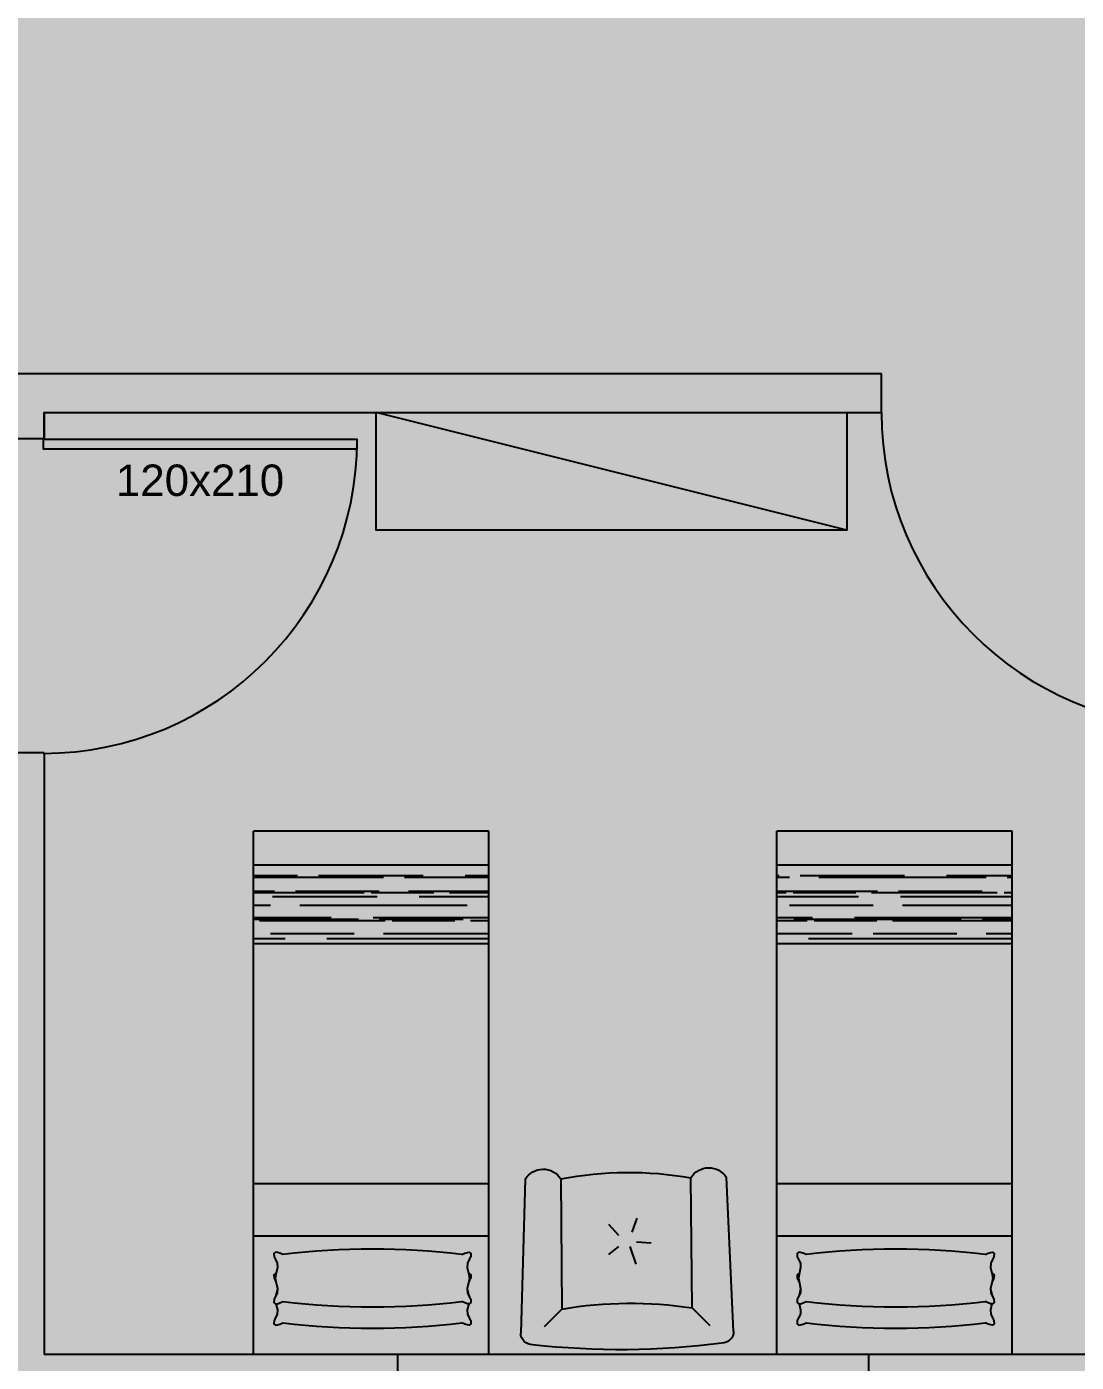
# Model space of a CAD drawing. Header units: centimetres. Extents: x 0 to 1099704, y -139216 to 99734.
# Drawn here: x 854049 to 854450, y -24889 to -24378 of the extents above; entities that cross this region are included whole.
import ezdxf
from ezdxf.enums import TextEntityAlignment as Align

# ---------------------------------------------------------------- set-up
doc = ezdxf.new("R2010")
doc.units = ezdxf.units.CM
doc.header["$LTSCALE"] = 4
for name, color, linetype in [('0.2', 2, 'Continuous'), ('0.4', 4, 'Continuous'), ('0.6', 6, 'Continuous'), ('02-CONT', 2, 'Continuous'), ('04', 254, 'Continuous'), ('AIT-LAY-HTC', 254, 'Continuous')]:
    doc.layers.add(name, color=color, linetype=linetype)
doc.styles.add('2mm 1-50', font='arial.ttf', dxfattribs={"height": 0.1})

# ---------------------------------------------------------------- blocks, each defined once
blk = doc.blocks.new('1_00e')
blk.add_lwpolyline([(-28.40539012428269, -52.25289090163764), (-25.40539012428269, -52.25289090163764), (-25.40539012428269, 47.74710909836236), (-28.40539012428269, 47.74710909836236)], close=True)
at = {"color": 1}
blk.add_arc((-28.40539012428326, -52.25289090163764), 100, 0, 90, dxfattribs=at)
blk = doc.blocks.new('CAMA-SOLTEIRO')
h = blk.add_hatch()
h.set_pattern_fill('AR-RROOF', color=256, scale=0.08, style=0)
h.set_pattern_definition([(0, (-259.2971654992087, -62.25848343646964), (0.176, 0.08), [1.2, -0.16, 0.4, -0.08]), (0, (-259.1907654992087, -62.21848343646964), (-0.08, 0.1064), [0.24, -0.0264, 0.48, -0.06]), (0, (-259.2571654992087, -62.19048343646964), (0.416, 0.0536), [0.64, -0.112, 0.32, -0.08])])
h.paths.add_polyline_path([(0.4499999999999886, -1.569999999997059), (-0.4500000000000455, -1.569999999997044), (-0.4500000000000455, -1.869999999999941), (0.4499999999999886, -1.869999999999969)])
at = {"layer": 'AIT-LAY-HTC'}
h = blk.add_hatch(color=254, dxfattribs=at)
h.paths.add_polyline_path([(0.4499999999999886, -0.6535763996212509), (-0.4499999999999886, -0.6535763996212509), (-0.4499999999999886, -1.569999999997044), (0.4499999999999886, -1.569999999997044)])
h.paths.add_polyline_path([(0.4499999999999886, -2.131628207280301e-14), (-0.4499999999999886, -7.105427357601002e-15), (-0.4500000000000455, -0.4535763996212623), (0.4499999999999886, -0.4535763996212623)])
h.paths.add_polyline_path([(0.3716982436171747, -0.373121244349754), (0.3723867664295994, -0.3861706267807321), (0.3655536251368972, -0.390699628518469), (0.3589239480322135, -0.390246726289142), (0.3496964401738865, -0.3873305654911334), (0.3375292817262334, -0.3814624037465322, -0.06240135273612517), (-0.3458491167673401, -0.3814624037465322), (-0.3580162752151068, -0.3873305654911476), (-0.3672437830732633, -0.3902467262891278), (-0.3738734601780038, -0.3906996285184547), (-0.3807066014707061, -0.3861706267807179), (-0.3800180786582814, -0.3731212443497398), (-0.3760551388454587, -0.3650755000255188), (-0.3677125645626802, -0.3491925823837292), (-0.367078841438115, -0.3321323483973302), (-0.3724699016728437, -0.3091402599489683), (-0.3738734601780038, -0.3092361431671051), (-0.3807066014707061, -0.3047071414293683), (-0.3800180786582814, -0.2916577589983902), (-0.3760551388454587, -0.2836120146741834), (-0.3731809529210182, -0.2781400276378534), (-0.3671426902825488, -0.2523877149917055), (-0.3671057082908646, -0.2513921359974702), (-0.3671426902825488, -0.2503965570033344), (-0.373180952921075, -0.2246442443571155), (-0.3760551388455156, -0.2191722573209276), (-0.3800180786582814, -0.2111265129965787), (-0.3807066014707061, -0.1980771305656006), (-0.3738734601780038, -0.1935481288278922), (-0.3724699016728437, -0.1936440120460148), (-0.367078841438115, -0.1706519235976387), (-0.3677125645626802, -0.1535916896112397), (-0.3760551388455156, -0.1377087719694785), (-0.3800180786582814, -0.1296630276452575), (-0.3807066014707061, -0.116613645214251), (-0.3738734601780038, -0.1120846434765284), (-0.3672437830733202, -0.1125375457058411), (-0.3580162752149931, -0.1154537065038497), (-0.3458491167673401, -0.1213218682484509, -0.06240135273612597), (0.3375292817262334, -0.1213218682484509), (0.3496964401739433, -0.1154537065038497), (0.3589239480322135, -0.1125375457058553), (0.3655536251368972, -0.1120846434765284), (0.3723867664295994, -0.1166136452142652), (0.3716982436171747, -0.1296630276452575), (0.3677353038042952, -0.1377087719695922), (0.3593927295215735, -0.1535916896112681), (0.3587590063970083, -0.1706519235976671), (0.364150066631737, -0.193644012046029), (0.3655536251368972, -0.193548128827878), (0.3723867664295994, -0.1980771305656006), (0.3716982436171747, -0.2111265129965929), (0.3677353038042384, -0.2191722573211123), (0.3648611178799115, -0.2246442443571297), (0.3588228552414421, -0.250396557003306), (0.358785873249758, -0.251392135997456), (0.3588228552414421, -0.2523877149917482), (0.3648611178799115, -0.2781400276378392), (0.3677353038042952, -0.2836120146742545), (0.3716982436171747, -0.2916577589984044), (0.3723867664295994, -0.3047071414293683), (0.3655536251368972, -0.3092361431670909), (0.364150066631737, -0.3091402599489825), (0.3587590063970083, -0.3321323483973586), (0.3593927295215735, -0.3491925823837292), (0.3677353038044657, -0.3650755000253483)], flags=16)
h.paths.add_polyline_path([(-0.4500000000000455, -1.869999999999926), (-0.4499999999999886, -1.99999999999995), (0.4499999999999886, -1.99999999999995), (0.4499999999999886, -1.869999999999969)])
h = blk.add_hatch(color=252, dxfattribs=at)
edge = h.paths.add_edge_path()
edge.add_line((0.3677353038042384, -0.1377087719696206), (0.3716982436171179, -0.1296630276452433))
edge.add_line((0.3716982436171747, -0.1296630276452433), (0.3723867664295994, -0.1166136452142652))
edge.add_line((0.3723867664295994, -0.1166136452142652), (0.3655536251368972, -0.1120846434765284))
edge.add_line((0.3655536251368972, -0.1120846434765284), (0.3589239480322135, -0.1125375457058411))
edge.add_line((0.3589239480322135, -0.1125375457058553), (0.3496964401739433, -0.1154537065038497))
edge.add_line((0.3496964401739433, -0.1154537065038355), (0.3375292817262334, -0.1213218682484509))
edge.add_ellipse((-0.004159917520553336, -2.848495806804841), major_axis=(1.943480023054445, 1.943480023054444), ratio=0.9999999999999957, start_angle=37.85859147788927, end_angle=52.14140852211052)
edge.add_line((-0.3458491167673401, -0.1213218682484651), (-0.35801627521505, -0.1154537065038497))
edge.add_line((-0.35801627521505, -0.1154537065038497), (-0.3672437830732633, -0.1125375457058553))
edge.add_line((-0.3672437830733202, -0.1125375457058553), (-0.3738734601780607, -0.1120846434765284))
edge.add_line((-0.3738734601780607, -0.1120846434765426), (-0.380706601470763, -0.116613645214251))
edge.add_line((-0.3807066014707061, -0.116613645214251), (-0.3800180786582814, -0.1296630276452433))
edge.add_line((-0.3800180786582814, -0.1296630276452433), (-0.3760551388454587, -0.1377087719697059))
edge.add_line((-0.3760551388454019, -0.1377087719697201), (-0.3677125645626802, -0.1535916896112681))
edge.add_line((-0.3677125645626802, -0.1535916896112681), (-0.367078841438115, -0.1706519235976671))
edge.add_line((-0.367078841438115, -0.1706519235976671), (-0.3724699016728437, -0.1936440120460148))
edge.add_line((-0.3724699016728437, -0.1936440120460148), (-0.3672437830733202, -0.1940010310572049))
edge.add_line((-0.3672437830733202, -0.1940010310572049), (-0.35801627521505, -0.1969171918551993))
edge.add_line((-0.35801627521505, -0.1969171918551993), (-0.3458491167673401, -0.2027853535998148))
edge.add_ellipse((-0.004159917520553336, -2.929959292156191), major_axis=(1.943480023054446, 1.943480023054447), ratio=0.9999999999999976, start_angle=37.85859147788932, end_angle=52.14140852211062, ccw=False)
edge.add_line((0.3375292817262334, -0.2027853535998148), (0.3496964401739433, -0.1969171918551851))
edge.add_line((0.3496964401739433, -0.1969171918551709), (0.3589239480322703, -0.1940010310572049))
edge.add_line((0.3589239480322135, -0.1940010310572049), (0.364150066631737, -0.193644012046029))
edge.add_line((0.364150066631737, -0.193644012046029), (0.3587590063970083, -0.1706519235976671))
edge.add_line((0.3587590063970083, -0.1706519235976671), (0.3593927295215735, -0.1535916896112681))
edge.add_line((0.3593927295215735, -0.1535916896112681), (0.3677353038042952, -0.1377087719696206))
edge = h.paths.add_edge_path()
edge.add_line((0.3585894172769599, -0.2513921359974987), (0.3588228552414421, -0.250396557003306))
edge.add_line((0.3588228552414421, -0.250396557003306), (0.3593927295215735, -0.2350551749626035))
edge.add_line((0.3593927295215735, -0.2350551749626035), (0.367735303804352, -0.2191722573207713))
edge.add_line((0.367735303804352, -0.2191722573207713), (0.3716982436171747, -0.2111265129966071))
edge.add_line((0.3716982436171747, -0.2111265129966071), (0.3723867664295994, -0.198077130565629))
edge.add_line((0.3723867664295994, -0.198077130565629), (0.3655536251368972, -0.1935481288278922))
edge.add_line((0.3655536251368972, -0.193548128827878), (0.3589239480322135, -0.1940010310571907))
edge.add_line((0.3589239480322135, -0.1940010310572049), (0.3496964401739433, -0.1969171918551993))
edge.add_line((0.3496964401739433, -0.1969171918551993), (0.3375292817262334, -0.2027853535998148))
edge.add_ellipse((-0.004159917520553336, -2.929959292156191), major_axis=(1.94348002305446, 1.94348002305446), ratio=0.9999999999999964, start_angle=37.85859147788919, end_angle=52.14140852211058)
edge.add_line((-0.3458491167673401, -0.2027853535998148), (-0.3580162752149931, -0.1969171918552135))
edge.add_line((-0.3580162752149931, -0.1969171918552135), (-0.3672437830733202, -0.1940010310571907))
edge.add_line((-0.3672437830733202, -0.1940010310571907), (-0.3738734601780038, -0.1935481288278638))
edge.add_line((-0.3738734601780038, -0.193548128827878), (-0.3807066014707061, -0.1980771305656006))
edge.add_line((-0.3807066014707061, -0.1980771305656006), (-0.3800180786582814, -0.2111265129965929))
edge.add_line((-0.3800180786582814, -0.2111265129965929), (-0.376055138845345, -0.2191722573210413))
edge.add_line((-0.376055138845345, -0.2191722573210413), (-0.3677125645626802, -0.2350551749625893))
edge.add_line((-0.3677125645626802, -0.2350551749626035), (-0.3671426902825488, -0.250396557003306))
edge.add_line((-0.3671426902825488, -0.2503965570032918), (-0.3669092523180666, -0.2513921359974702))
edge.add_line((-0.3669092523180666, -0.2513921359974702), (-0.3732120659238944, -0.278272720073609))
edge.add_line((-0.3732120659238944, -0.278272720073609), (-0.3759659441697067, -0.2921238786731593))
edge.add_line((-0.3759659441697067, -0.2921238786731593), (-0.3732120659238944, -0.3059750372728232))
edge.add_line((-0.3732120659238944, -0.3059750372728232), (-0.367078841438115, -0.3321323483973302))
edge.add_line((-0.367078841438115, -0.3321323483973302), (-0.3677125645626802, -0.3491925823837292))
edge.add_line((-0.3677125645626802, -0.3491925823837292), (-0.3760551388454587, -0.3650755000255756))
edge.add_line((-0.3760551388454587, -0.3650755000255756), (-0.3800180786582814, -0.3731212443497398))
edge.add_line((-0.3800180786582814, -0.3731212443497398), (-0.3807066014707061, -0.3861706267807179))
edge.add_line((-0.3807066014707061, -0.3861706267807179), (-0.3738734601780607, -0.3906996285184547))
edge.add_line((-0.3738734601780607, -0.390699628518469), (-0.3672437830733202, -0.390246726289142))
edge.add_line((-0.3672437830733202, -0.3902467262891278), (-0.35801627521505, -0.3873305654911192))
edge.add_line((-0.3580162752149931, -0.3873305654911192), (-0.3458491167673401, -0.381462403746518))
edge.add_ellipse((-0.004159917520553336, 2.345711534809816), major_axis=(1.943480023054408, 1.943480023054407), ratio=0.9999999999999963, start_angle=217.8585914778892, end_angle=232.1414085221106)
edge.add_line((0.3375292817262334, -0.3814624037465322), (0.3496964401739433, -0.3873305654911476))
edge.add_line((0.3496964401739433, -0.3873305654911476), (0.3589239480321567, -0.390246726289142))
edge.add_line((0.3589239480321567, -0.390246726289142), (0.3655536251368403, -0.3906996285184832))
edge.add_line((0.3655536251368972, -0.390699628518469), (0.3723867664295994, -0.3861706267807321))
edge.add_line((0.3723867664295994, -0.3861706267807321), (0.3716982436171747, -0.373121244349754))
edge.add_line((0.3716982436171747, -0.3731212443497398), (0.3677353038042384, -0.3650755000254762))
edge.add_line((0.3677353038042384, -0.3650755000254762), (0.3593927295215735, -0.3491925823837292))
edge.add_line((0.3593927295215735, -0.3491925823837292), (0.3587590063970083, -0.3321323483973302))
edge.add_line((0.3587590063970083, -0.3321323483973444), (0.3648922308827878, -0.3059750372727663))
edge.add_line((0.3648922308827878, -0.3059750372727521), (0.3676461091286001, -0.2921238786731735))
edge.add_line((0.3676461091286001, -0.2921238786731735), (0.3648922308827878, -0.2782727200736659))
edge.add_line((0.3648922308827878, -0.2782727200736659), (0.3585894172769599, -0.2513921359974987))
for points in [[(0.4499999999999886, -0.6535763996212509), (0.4499999999999886, -0.4535763996212623), (-0.4499999999999886, -0.4535763996212623), (-0.4499999999999886, -0.6535763996212509)], [(-0.4499999999999886, -1.569999999997044), (0.4499999999999886, -1.569999999997044), (0.4499999999999886, -1.869999999999955), (-0.4499999999999886, -1.869999999999955)]]:
    blk.add_hatch(color=252, dxfattribs=at).paths.add_polyline_path(points)
for p, q in [((-0.4500000000000455, 7.105427357601002e-15), (0.4499999999999886, -7.105427357601002e-15)), ((-0.4500000000000455, 7.105427357601002e-15), (-0.4499999999999886, -1.99999999999995)), ((0.4499999999999886, -7.105427357601002e-15), (0.4499999999999886, -1.99999999999995)), ((0.4499999999999886, -0.05000000000000426), (0.4499999999999886, -1.949999999999953)), ((0.4499999999999886, -0.4535763996212623), (-0.4499999999999886, -0.4535763996212623)), ((0.4499999999999886, -0.6535763996212509), (-0.4499999999999886, -0.6535763996212509)), ((-0.4499999999999886, -1.569999999997044), (0.4499999999999886, -1.569999999997044)), ((-0.4499999999999886, -1.869999999999941), (0.4499999999999886, -1.869999999999955)), ((-0.4499999999999886, -1.99999999999995), (0.4499999999999886, -1.99999999999995))]:
    blk.add_line(p, q)
for points in [[(-0.3724699016728437, -0.1936440120460148), (-0.367078841438115, -0.1706519235976529), (-0.3677125645626802, -0.1535916896112539), (-0.3760551388454587, -0.1377087719695353), (-0.3800180786582814, -0.1296630276452433), (-0.3807066014707061, -0.1166136452142652), (-0.3738734601780038, -0.1120846434765284), (-0.3672437830733202, -0.1125375457058553), (-0.35801627521505, -0.1154537065038497), (-0.3458491167673401, -0.1213218682484651)], [(0.364150066631737, -0.1936440120460148), (0.3587590063970083, -0.1706519235976671), (0.3593927295215735, -0.1535916896112539), (0.3677353038042952, -0.1377087719695496), (0.3716982436171747, -0.1296630276452575), (0.3723867664295994, -0.1166136452142652), (0.3655536251368972, -0.1120846434765284), (0.3589239480322135, -0.1125375457058553), (0.3496964401739433, -0.1154537065038497), (0.3375292817262334, -0.1213218682484651)], [(-0.3458491167673401, -0.3814624037465322), (-0.35801627521505, -0.3873305654911476), (-0.3672437830733202, -0.3902467262891278), (-0.3738734601780038, -0.3906996285184547), (-0.3807066014707061, -0.3861706267807179), (-0.3800180786582814, -0.3731212443497398), (-0.3760551388454587, -0.3650755000254478), (-0.3677125645626802, -0.3491925823837292), (-0.367078841438115, -0.3321323483973302), (-0.3732120659238944, -0.3059750372727663), (-0.3759659441697067, -0.2921238786731593), (-0.3732120659238944, -0.2782727200735664), (-0.367078841438115, -0.2521154089490025), (-0.3677125645626802, -0.2350551749626035), (-0.3760551388454587, -0.219172257320885), (-0.3800180786582814, -0.2111265129965929), (-0.3807066014707061, -0.1980771305656148), (-0.3738734601780038, -0.193548128827878), (-0.3672437830733202, -0.1940010310572049), (-0.35801627521505, -0.1969171918551993), (-0.3458491167673401, -0.2027853535998148)], [(0.3375292817262334, -0.3814624037465322), (0.3496964401739433, -0.3873305654911476), (0.3589239480322135, -0.390246726289142), (0.3655536251368972, -0.390699628518469), (0.3723867664295994, -0.3861706267807321), (0.3716982436171747, -0.373121244349754), (0.3677353038042952, -0.365075500025462), (0.3593927295215735, -0.3491925823837434), (0.3587590063970083, -0.3321323483973444), (0.3648922308827878, -0.3059750372727805), (0.3676461091286001, -0.2921238786731735), (0.3648922308827878, -0.2782727200735806), (0.3587590063970083, -0.2521154089490167), (0.3593927295215735, -0.2350551749626035), (0.3677353038042952, -0.219172257320885), (0.3716982436171747, -0.2111265129966071), (0.3723867664295994, -0.1980771305656148), (0.3655536251368972, -0.193548128827878), (0.3589239480322135, -0.1940010310572049), (0.3496964401739433, -0.1969171918551993), (0.3375292817262334, -0.2027853535998148)], [(-0.3671426902825488, -0.2523877149916771), (-0.367078841438115, -0.2506688630459806), (-0.373180952921075, -0.2246442443571155)], [(0.3588228552414421, -0.2523877149916913), (0.3587590063970083, -0.2506688630459948), (0.3648611178799115, -0.2246442443571155)], [(-0.3724699016728437, -0.3091402599489825), (-0.3738734601780038, -0.3092361431671051), (-0.3807066014707061, -0.3047071414293683), (-0.3800180786582814, -0.2916577589983902), (-0.3760551388454587, -0.2836120146740981), (-0.373180952921075, -0.2781400276378818)], [(0.364150066631737, -0.3091402599489825), (0.3655536251368972, -0.3092361431671051), (0.3723867664295994, -0.3047071414293825), (0.3716982436171747, -0.2916577589983902), (0.3677353038042952, -0.2836120146740981), (0.3648611178799115, -0.2781400276378818)]]:
    blk.add_lwpolyline(points)
for centre, radius, start, end in [((-0.004159917520553336, -2.848495806804841), 2.748495806804713, 82.85859147788834, 97.14140852211166), ((-0.004159917520553336, -2.929959292156191), 2.748495806804713, 82.85859147788834, 97.14140852211166), ((-0.004159917520553336, 2.345711534809816), 2.748495806804664, 262.8585914778884, 277.1414085221116)]:
    blk.add_arc(centre, radius, start, end)
blk = doc.blocks.new('Poltrona08')
for p, q in [((-49.37355434940944, -15.72616752609145), (-49.37355434940944, 39.27383247390898)), ((5.626445650590281, 39.27383247390898), (5.626445650590281, -15.72616752609145)), ((-20.37521952551106, 13.07900181849368), (-18.02898095166735, 20.58190801911918)), ((-29.2909328934294, 16.36152345113095), (-25.06770044392762, 13.07900181849368)), ((-17.55973248275292, 11.20327594779246), (-11.45950615759236, 11.67220877437826)), ((-25.06770044392762, 8.389687141740989), (-29.2909328934294, 3.700372464987946)), ((-19.43672258768149, 6.982894097625572), (-17.27983121032299, 1.207633293280477))]:
    blk.add_line(p, q)
for points in [[(-64.37355434940893, -15.72616752609145), (-66.8735543494095, 49.27383247390912)], [(-49.37355434940943, 39.27383247390898), (-56.87355434940936, 46.77383247390891)], [(5.626445650590281, 39.27383247390898), (13.12644565059021, 46.77383247390891)], [(23.12644565059071, 49.27383247390912), (20.62644565059085, -15.72616752609145)]]:
    blk.add_lwpolyline(points)
for centre, radius, start, end in [((-21.87355434940922, -276.1504985630796), 332.8366544436498, 83.0975626029274, 96.90243739707266), ((-61.87355434940979, 49.27383247390912), 4.999999999999893, 89.99999999999795, 179.9999999999999), ((18.12644565059099, 49.27383247390912), 4.999999999999893, 0, 90.00000000000203), ((-21.87355434940922, 208.7364681285423), 171.6794538755731, 260.782525588539, 279.2174744114608), ((-56.87355434940866, -11.05950085942512), 8.833333333333096, 211.8907918018441, 328.1092081981547), ((-21.87355434940887, 134.2738324739405), 152.5000000000315, 259.6111421845325, 280.3888578154674), ((13.12644565059056, -11.05950085942476), 8.833333333333284, 211.8907918018461, 328.1092081981539)]:
    blk.add_arc(centre, radius, start, end)

msp = doc.modelspace()

# ---------------------------------------------------------------- hatches: boundary and pattern name
at = {"layer": '0.2', "true_color": 0x000000}
h = msp.add_hatch(color=18, dxfattribs=at)
h.dxf.hatch_style = 1
h.paths.add_polyline_path([(856255.2171221967, -24830.57963985066), (856240.2171221967, -24830.57963985066), (856240.2171221967, -24885.57963985066), (855880.2171221967, -24885.57963985066), (855880.2171221967, -24685.57963985066), (855890.2171221967, -24685.57963985066), (855890.2171221967, -24670.57963985066), (855880.2171221967, -24670.57963985066), (855880.2171221967, -24510.57963985066), (855855.2171221967, -24510.57963985066), (855855.2171221967, -24525.57963985066), (855865.2171221967, -24525.57963985066), (855865.2171221967, -24885.57963985066), (855730.2171221967, -24885.57963985066), (855730.2171221967, -24900.57963985066), (855880.2171221967, -24900.57963985066), (856255.2171221967, -24900.57963985066)])
h.paths.add_polyline_path([(855550.2171221967, -24885.5796743734), (855495.2171190582, -24885.57963985065), (855415.2171221967, -24885.57963985066), (855415.2171221967, -24655.57963985066), (855400.2171221967, -24655.57963985066), (855400.2171221967, -24885.57963985066), (855345.2171221967, -24885.57963985066), (855345.2171221967, -24900.57963985066), (855415.2171221967, -24900.57963985066), (855550.2171221967, -24900.57963985066)], flags=17)
h.paths.add_polyline_path([(855735.2171221967, -24510.57963985066), (855425.2171221967, -24510.57963985066), (855185.2171221967, -24510.57963985066), (855175.2171221967, -24510.57963985064), (855175.2171221967, -24525.57963985064), (855185.2171221967, -24525.57963985064), (855185.2171221967, -24885.57963985064), (855050.2171221967, -24885.57963985064), (855050.2171221967, -24900.57963985064), (855200.2171221967, -24900.57963985064), (855255.2171221967, -24900.57963985066), (855255.2171221967, -24885.57963985066), (855200.2171221967, -24885.57963985066), (855200.2171221967, -24525.57963985066), (855400.2171221967, -24525.57963985066), (855400.2171221967, -24535.57963985066), (855415.2171221967, -24535.57963985066), (855415.2171221967, -24525.57963985066), (855425.2171221967, -24525.57963985066), (855735.2171221967, -24525.57963985066)])
h.paths.add_polyline_path([(854870.2171221967, -24885.57967437339), (854815.2171190582, -24885.57963985063), (854735.2171221967, -24885.57963985064), (854735.2171221967, -24655.57963985064), (854720.2171221967, -24655.57963985064), (854720.2171221967, -24885.57963985064), (854665.2171221967, -24885.57963985064), (854665.2171221967, -24900.57963985064), (854735.2171221967, -24900.57963985064), (854870.2171221967, -24900.57963985064)], flags=17)
h.paths.add_polyline_path([(855055.2171221967, -24510.57963985064), (854745.2171221967, -24510.57963985064), (854505.2171221967, -24510.57963985064), (854495.2171221967, -24510.57963985065), (854495.2171221967, -24525.57963985065), (854505.2171221967, -24525.57963985065), (854505.2171221967, -24885.57963985065), (854370.2171221967, -24885.57963985065), (854370.2171221967, -24900.57963985065), (854520.2171221967, -24900.57963985065), (854575.2171221967, -24900.57963985064), (854575.2171221967, -24885.57963985064), (854520.2171221967, -24885.57963985064), (854520.2171221967, -24525.57963985064), (854720.2171221967, -24525.57963985064), (854720.2171221967, -24535.57963985064), (854735.2171221967, -24535.57963985064), (854735.2171221967, -24525.57963985064), (854745.2171221967, -24525.57963985064), (855055.2171221967, -24525.57963985064)])
h.paths.add_polyline_path([(854190.2171221967, -24885.5796743734), (854135.2171190582, -24885.57963985064), (854055.2171221967, -24885.57963985065), (854055.2171221967, -24655.57963985065), (854040.2171221967, -24655.57963985065), (854040.2171221967, -24885.57963985065), (853985.2171221967, -24885.57963985065), (853985.2171221967, -24900.57963985065), (854055.2171221967, -24900.57963985065), (854190.2171221967, -24900.57963985065)], flags=17)
h.paths.add_polyline_path([(853840.2171221967, -24525.57963985065), (854040.2171221967, -24525.57963985065), (854040.2171221967, -24535.57963985065), (854055.2171221967, -24535.57963985065), (854055.2171221967, -24525.57963985065), (854065.2171221967, -24525.57963985065), (854375.2171221967, -24525.57963985065), (854375.2171221967, -24510.57963985065), (854065.2171221967, -24510.57963985065), (853825.2171221967, -24510.57963985065), (853815.2171221967, -24510.57963985065), (853815.2171221967, -24525.57963985065), (853825.2171221967, -24525.57963985065), (853825.2171221967, -24885.57963985065), (853690.2171221967, -24885.57963985065), (853690.2171221967, -24900.57963985065), (853840.2171221967, -24900.57963985065), (853895.2171221967, -24900.57963985065), (853895.2171221967, -24885.57963985065), (853840.2171221967, -24885.57963985065)])
h.paths.add_polyline_path([(853510.2171221967, -24885.5796743734), (853455.2171190582, -24885.57963985064), (853375.2171221967, -24885.57963985065), (853375.2171221967, -24655.57963985065), (853360.2171221967, -24655.57963985065), (853360.2171221967, -24885.57963985065), (853305.2171221967, -24885.57963985065), (853305.2171221967, -24900.57963985065), (853375.2171221967, -24900.57963985065), (853510.2171221967, -24900.57963985065)], flags=17)
h.paths.add_polyline_path([(853215.2171221967, -24885.57963985065), (853160.2171221967, -24885.57963985065), (853160.2171221967, -24525.57963985065), (853360.2171221967, -24525.57963985065), (853360.2171221967, -24535.57963985065), (853375.2171221967, -24535.57963985065), (853375.2171221967, -24525.57963985065), (853385.2171221967, -24525.57963985065), (853695.2171221967, -24525.57963985065), (853695.2171221967, -24510.57963985065), (853385.2171221967, -24510.57963985065), (853160.2171221967, -24510.57963985065), (853160.2171221967, -24503.07963985065), (853145.2171221967, -24503.07963985065), (853145.2171221967, -24900.57963985065), (853215.2171221967, -24900.57963985065)])
h.paths.add_polyline_path([(853160.2171221967, -23985.57963985065), (853215.2171221967, -23985.57963985065), (853215.2171221967, -23970.57963985065), (853145.2171221967, -23970.57963985065), (853145.2171221967, -24383.07963985065), (853152.7171221967, -24383.07963985065), (853160.2171221967, -24383.07963985065), (853160.2171221967, -24360.57963985065), (853385.2171221967, -24360.57963985065), (853695.2171221967, -24360.57963985065), (853695.2171221967, -24345.57963985065), (853385.2171221967, -24345.57963985065), (853375.2171221967, -24345.57963985065), (853375.2171221967, -24335.57963985065), (853360.2171221967, -24335.57963985065), (853360.2171221967, -24345.57963985065), (853160.2171221967, -24345.57963985065)])
h.paths.add_polyline_path([(853375.2171221967, -23985.57963985065), (853510.2171221967, -23985.57963985065), (853510.2171221967, -23970.57963985065), (853360.2171221967, -23970.57963985065), (853305.2171221967, -23970.57963985065), (853305.2171221967, -23985.57963985065), (853360.2171221967, -23985.57963985065), (853360.2171221967, -24215.57963985065), (853375.2171221967, -24215.57963985065)], flags=17)
h.paths.add_polyline_path([(853840.2171221967, -23985.57963985065), (853895.2171221967, -23985.57963985065), (853895.2171221967, -23970.57963985065), (853825.2171221967, -23970.57963985065), (853690.2171221967, -23970.57963985065), (853690.2171221967, -23985.57963985065), (853825.2171221967, -23985.57963985065), (853825.2171221967, -24345.57963985065), (853815.2171221967, -24345.57963985065), (853815.2171221967, -24360.57963985065), (853840.2171221967, -24360.57963985065), (854065.2171221967, -24360.57963985065), (854375.2171221967, -24360.57963985065), (854375.2171221967, -24345.57963985065), (854065.2171221967, -24345.57963985065), (854055.2171221967, -24345.57963985065), (854055.2171221967, -24335.57963985065), (854040.2171221967, -24335.57963985065), (854040.2171221967, -24345.57963985065), (853840.2171221967, -24345.57963985065)])
h.paths.add_polyline_path([(854055.2171221967, -23985.57963985065), (854190.2171221967, -23985.57963985065), (854190.2171221967, -23970.57963985065), (854040.2171221967, -23970.57963985065), (853985.2171221967, -23970.57963985065), (853985.2171221967, -23985.57963985065), (854040.2171221967, -23985.57963985065), (854040.2171221967, -24215.57963985065), (854055.2171221967, -24215.57963985065)], flags=17)
h.paths.add_polyline_path([(854580.2171221969, -23970.57963985065), (854505.2171221967, -23970.57963985065), (854370.2171221967, -23970.57963985065), (854370.2171221967, -23985.57963985065), (854505.2171221967, -23985.57963985065), (854505.2171221967, -24345.57963985065), (854495.2171221967, -24345.57963985065), (854495.2171221967, -24360.57963985065), (854520.2171221967, -24360.57963985065), (854520.2171221967, -24200.57963985065), (854530.2171221967, -24200.57963985065), (854530.2171221967, -24185.57963985065), (854520.2171221967, -24185.57963985065), (854520.2171221967, -23985.57963985065), (854580.2171221969, -23985.57963985065)])
h.paths.add_polyline_path([(854795.2171221967, -24185.57963985065), (854785.2171221967, -24185.57963985065), (854785.2171221967, -23985.57963985065), (854845.2171221966, -23985.57963985065), (854845.2171221966, -23970.57963985065), (854770.2171221967, -23970.57963985065), (854710.2171221969, -23970.57963985065), (854710.2171221969, -23985.57963985065), (854770.2171221967, -23985.57963985065), (854770.2171221967, -24185.57963985065), (854630.2171221967, -24185.57963985065), (854630.2171221967, -24200.57963985065), (854785.2171221967, -24200.57963985065), (854795.2171221967, -24200.57963985065)])
h.paths.add_polyline_path([(855050.2171221963, -23970.57963985066), (855050.2171221965, -23952.53955871404), (855035.2171221965, -23952.53955871402), (855035.2171221963, -23970.57963985066), (854975.2171221966, -23970.57963985066), (854975.2171221966, -23985.57963985066), (855035.2171221963, -23985.57963985066), (855035.2171221963, -24185.57963985066), (855025.2171221963, -24185.57963985066), (854895.2171221967, -24185.57963985065), (854895.2171221967, -24200.57963985065), (855025.2171221963, -24200.57963985066), (855050.2171221963, -24200.57963985066)])
at = {"layer": '0.4', "true_color": 0xf8f3ec}
h = msp.add_hatch(color=7, dxfattribs=at)
h.dxf.hatch_style = 1
h.paths.add_polyline_path([(861342.4613062439, -28259.32218729638), (861342.4613062439, -19037.77254607299), (839953.6544866126, -19037.77254607299), (839953.6544866126, -28259.32218729638)])

# ---------------------------------------------------------------- linework, layer by layer
at = {"layer": '0.2'}
for p, q in [((854362.0305774771, -24570.57963985064), (854182.0305774771, -24525.57963985064)), ((854370.2171221967, -24885.57963985065), (854190.2171221967, -24885.57963985065))]:
    msp.add_line(p, q, dxfattribs=at)
msp.add_lwpolyline([(854182.0305774771, -24525.57963985064), (854362.0305774771, -24525.57963985064), (854362.0305774771, -24570.57963985064), (854182.0305774771, -24570.57963985064)], close=True, dxfattribs=at)
at = {"layer": '0.6'}
for p, q in [((854375.2171221967, -24525.57963985065), (854375.2171221967, -24510.57963985065)), ((854055.2171221967, -24535.57963985065), (854040.2171221967, -24535.57963985065)), ((854055.2171221967, -24655.57963985065), (854040.2171221967, -24655.57963985065)), ((854190.2171221967, -24885.57963985065), (854190.2171221967, -24900.57963985065)), ((854370.2171221967, -24885.57963985065), (854370.2171221967, -24900.57963985065))]:
    msp.add_line(p, q, dxfattribs=at)
for points in [[(853825.2171221967, -24510.57963985065), (853825.2171221967, -24510.57963985065), (854065.2171221967, -24510.57963985065)], [(854065.2171221967, -24510.57963985065), (854375.2171221967, -24510.57963985065)], [(854055.2171221967, -24525.57963985065), (854055.2171221967, -24535.57963985065)], [(854055.2171221967, -24535.57963985065), (854055.2171221967, -24525.57963985065), (854065.2171221967, -24525.57963985065)], [(854065.2171221967, -24525.57963985065), (854375.2171221967, -24525.57963985065)], [(854495.2171221967, -24525.57963985065), (854505.2171221967, -24525.57963985065), (854505.2171221967, -24885.57963985065), (854370.2171221967, -24885.57963985065)], [(854055.2171221967, -24655.57963985065), (854055.2171221967, -24885.57963985065)], [(854190.2171221967, -24885.57963985065), (854055.2171221967, -24885.57963985065)]]:
    msp.add_lwpolyline(points, dxfattribs=at)

# ---------------------------------------------------------------- block references
at = {"layer": '0.2', "xscale": -0.904434194830291, "yscale": 0.904434194830291, "zscale": 0.904434194830291, "rotation": 180.4861929394355}
msp.add_blockref('Poltrona08', (854297.424646169, -24832.32511684154), dxfattribs=at)
at = {"layer": '02-CONT', "xscale": 1.2, "yscale": 1.2, "zscale": 1.2}
for p, rotation in [((854461.1306540476, -24588.28310893261), 180), ((854117.5238897734, -24569.92621445827), 270)]:
    msp.add_blockref('1_00e', p, dxfattribs=dict(at, rotation=rotation))
at = {"layer": '04', "ltscale": 3, "xscale": 99.99999651281604, "yscale": 99.99999651281604, "zscale": 99.99999651281604, "rotation": 179.999964036215}
for p in [(854180.217117489, -24885.57966809653), (854380.217123766, -24885.57961160475)]:
    msp.add_blockref('CAMA-SOLTEIRO', p, dxfattribs=at)

# ---------------------------------------------------------------- texts
at = {"layer": '02-CONT', "style": '2mm 1-50'}
msp.add_text('120x210', height=12, dxfattribs=at).set_placement((854114.7664085358, -24551.43974630913), align=Align.MIDDLE_CENTER)

doc.saveas('drawing.dxf')
